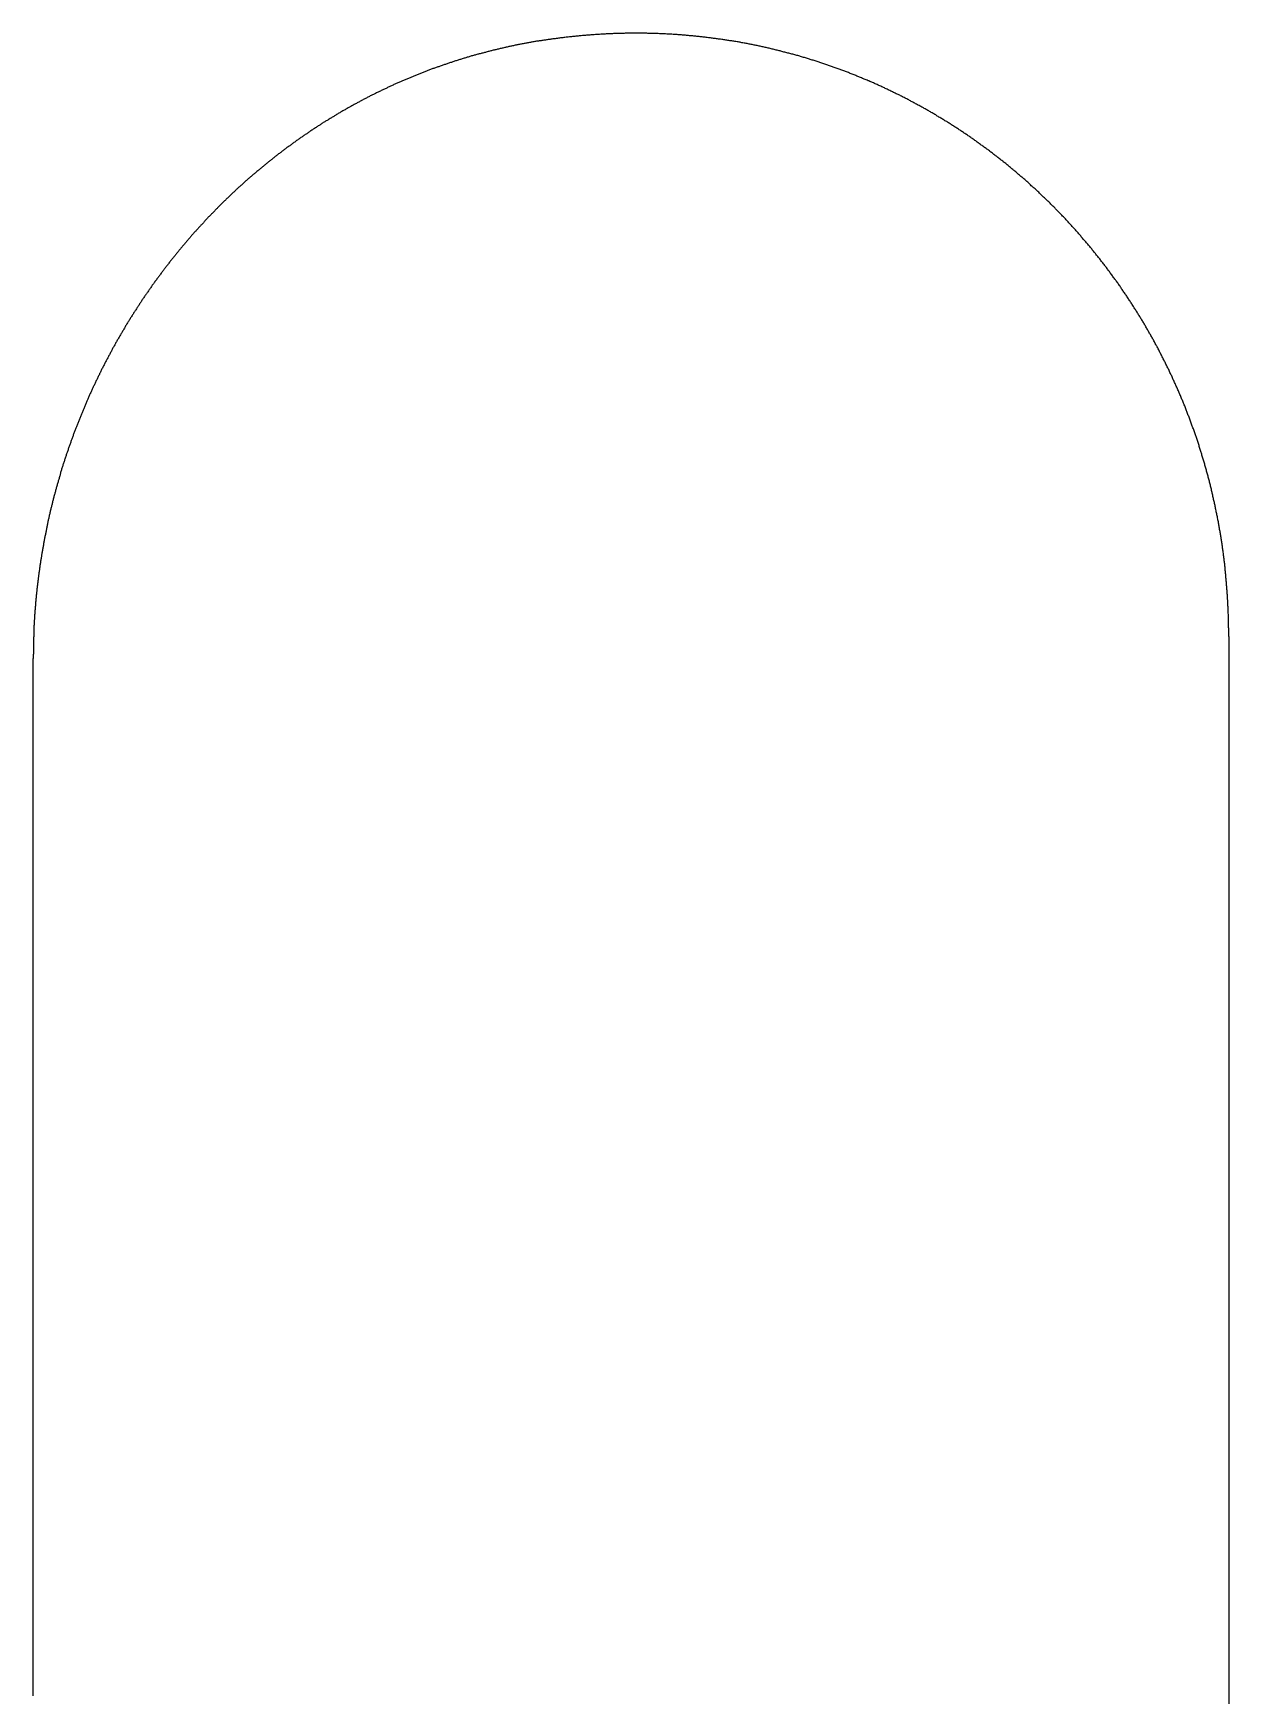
# Model space of a CAD drawing. Header units: millimetres. Extents: x -275 to 275, y -100 to 100.
# Drawn here: x 56.25 to 63.51, y 7 to 17.1 of the extents above; entities that cross this region are included whole.
import ezdxf

# ---------------------------------------------------------------- set-up
doc = ezdxf.new("R2010")
doc.units = ezdxf.units.MM

msp = doc.modelspace()

# ---------------------------------------------------------------- linework, layer by layer
for p, q in [((63.515, 13.435), (63.515, -22.822)), ((56.25, 6.999), (56.25, 13.301))]:
    msp.add_line(p, q)
for points in [[(63.515, 13.435), (63.515, 13.442), (63.515, 13.449), (63.515, 13.455), (63.515, 13.462), (63.515, 13.469), (63.515, 13.475), (63.515, 13.482), (63.514, 13.489), (63.514, 13.495), (63.514, 13.502), (63.514, 13.509), (63.514, 13.515), (63.514, 13.522), (63.514, 13.529), (63.514, 13.535), (63.513, 13.542), (63.513, 13.548), (63.513, 13.555), (63.513, 13.562), (63.513, 13.568), (63.512, 13.575), (63.512, 13.581), (63.512, 13.588), (63.512, 13.595), (63.511, 13.601), (63.511, 13.608), (63.511, 13.614), (63.51, 13.621), (63.51, 13.628), (63.51, 13.634), (63.509, 13.641), (63.509, 13.647), (63.509, 13.654), (63.508, 13.66), (63.508, 13.667), (63.507, 13.673), (63.507, 13.68), (63.507, 13.687), (63.506, 13.693), (63.506, 13.7), (63.505, 13.706), (63.505, 13.713), (63.504, 13.719), (63.504, 13.726), (63.503, 13.732), (63.503, 13.739), (63.502, 13.745), (63.502, 13.752), (63.501, 13.758), (63.501, 13.765), (63.5, 13.771), (63.5, 13.778), (63.499, 13.784), (63.498, 13.791), (63.498, 13.797), (63.497, 13.804), (63.497, 13.81), (63.496, 13.817), (63.495, 13.823), (63.495, 13.83), (63.494, 13.836), (63.493, 13.843), (63.493, 13.849), (63.492, 13.856), (63.491, 13.862), (63.49, 13.868), (63.49, 13.875), (63.489, 13.881), (63.488, 13.888), (63.487, 13.894), (63.487, 13.901), (63.486, 13.907), (63.485, 13.913), (63.484, 13.92), (63.483, 13.926), (63.483, 13.933), (63.482, 13.939), (63.481, 13.946), (63.48, 13.952), (63.479, 13.958), (63.478, 13.965), (63.477, 13.971), (63.476, 13.978), (63.476, 13.984), (63.475, 13.99), (63.474, 13.997), (63.473, 14.003), (63.472, 14.009), (63.471, 14.016), (63.47, 14.022), (63.469, 14.028), (63.468, 14.035), (63.467, 14.041), (63.466, 14.047), (63.465, 14.054), (63.464, 14.06), (63.463, 14.066), (63.462, 14.073), (63.46, 14.079), (63.459, 14.085), (63.458, 14.092), (63.457, 14.098), (63.456, 14.104), (63.455, 14.111), (63.454, 14.117), (63.453, 14.123), (63.452, 14.13), (63.45, 14.136), (63.449, 14.142), (63.448, 14.148), (63.447, 14.155), (63.446, 14.161), (63.444, 14.167), (63.443, 14.173), (63.442, 14.18), (63.441, 14.186), (63.439, 14.192), (63.438, 14.198), (63.437, 14.205), (63.435, 14.211), (63.434, 14.217), (63.433, 14.223), (63.432, 14.23), (63.43, 14.236), (63.429, 14.242), (63.428, 14.248), (63.426, 14.254), (63.425, 14.261), (63.423, 14.267), (63.422, 14.273), (63.421, 14.279), (63.419, 14.285), (63.418, 14.292), (63.416, 14.298), (63.415, 14.304), (63.413, 14.31), (63.412, 14.316), (63.41, 14.322), (63.409, 14.329), (63.407, 14.335), (63.406, 14.341), (63.404, 14.347), (63.403, 14.353), (63.401, 14.359), (63.4, 14.366), (63.398, 14.372), (63.397, 14.378), (63.395, 14.384), (63.394, 14.39), (63.392, 14.396), (63.39, 14.402), (63.389, 14.408), (63.387, 14.414), (63.385, 14.42), (63.384, 14.427), (63.382, 14.433), (63.38, 14.439), (63.379, 14.445), (63.377, 14.451), (63.375, 14.457), (63.374, 14.463), (63.372, 14.469), (63.37, 14.475), (63.369, 14.481), (63.367, 14.487), (63.365, 14.493), (63.363, 14.499), (63.361, 14.505), (63.36, 14.511), (63.358, 14.517), (63.356, 14.523), (63.354, 14.529), (63.352, 14.535), (63.351, 14.541), (63.349, 14.547), (63.347, 14.553), (63.345, 14.559), (63.343, 14.565), (63.341, 14.571), (63.339, 14.577), (63.338, 14.583), (63.336, 14.589), (63.334, 14.595), (63.332, 14.601), (63.33, 14.607), (63.328, 14.613), (63.326, 14.619), (63.324, 14.625), (63.322, 14.631), (63.32, 14.637), (63.318, 14.643), (63.316, 14.649), (63.314, 14.654), (63.312, 14.66), (63.31, 14.666), (63.308, 14.672), (63.306, 14.678), (63.304, 14.684), (63.302, 14.69), (63.3, 14.696), (63.297, 14.702), (63.295, 14.707), (63.293, 14.713), (63.291, 14.719), (63.289, 14.725), (63.287, 14.731), (63.285, 14.737), (63.283, 14.742), (63.28, 14.748), (63.278, 14.754), (63.276, 14.76), (63.274, 14.766), (63.272, 14.772), (63.269, 14.777), (63.267, 14.783), (63.265, 14.789), (63.263, 14.795), (63.26, 14.801), (63.258, 14.806), (63.256, 14.812), (63.254, 14.818), (63.251, 14.824), (63.249, 14.829), (63.247, 14.835), (63.244, 14.841), (63.242, 14.847), (63.24, 14.852), (63.237, 14.858), (63.235, 14.864), (63.233, 14.87), (63.23, 14.875), (63.228, 14.881), (63.226, 14.887), (63.223, 14.892), (63.221, 14.898), (63.218, 14.904), (63.216, 14.91), (63.213, 14.915), (63.211, 14.921), (63.209, 14.927), (63.206, 14.932), (63.204, 14.938), (63.201, 14.944), (63.199, 14.949), (63.196, 14.955), (63.194, 14.961), (63.191, 14.966), (63.189, 14.972), (63.186, 14.977), (63.183, 14.983), (63.181, 14.989), (63.178, 14.994), (63.176, 15), (63.173, 15.005), (63.171, 15.011), (63.168, 15.017), (63.165, 15.022), (63.163, 15.028), (63.16, 15.033), (63.157, 15.039), (63.155, 15.045), (63.152, 15.05), (63.15, 15.056), (63.147, 15.061), (63.144, 15.067), (63.141, 15.072), (63.139, 15.078), (63.136, 15.083), (63.133, 15.089), (63.131, 15.094), (63.128, 15.1), (63.125, 15.105), (63.122, 15.111), (63.12, 15.116), (63.117, 15.122), (63.114, 15.127), (63.111, 15.133), (63.108, 15.138), (63.106, 15.144), (63.103, 15.149), (63.1, 15.155), (63.097, 15.16), (63.094, 15.166), (63.092, 15.171), (63.089, 15.176), (63.086, 15.182), (63.083, 15.187), (63.08, 15.193), (63.077, 15.198), (63.074, 15.203), (63.071, 15.209), (63.068, 15.214), (63.065, 15.22), (63.063, 15.225), (63.06, 15.23), (63.057, 15.236), (63.054, 15.241), (63.051, 15.246), (63.048, 15.252), (63.045, 15.257), (63.042, 15.262), (63.039, 15.268), (63.036, 15.273), (63.033, 15.278), (63.03, 15.284), (63.027, 15.289), (63.024, 15.294), (63.021, 15.3), (63.018, 15.305), (63.014, 15.31), (63.011, 15.316), (63.008, 15.321), (63.005, 15.326), (63.002, 15.331), (62.999, 15.337), (62.996, 15.342), (62.993, 15.347), (62.99, 15.352), (62.986, 15.358), (62.983, 15.363), (62.98, 15.368), (62.977, 15.373), (62.974, 15.378), (62.971, 15.384), (62.967, 15.389), (62.964, 15.394), (62.961, 15.399), (62.958, 15.404), (62.954, 15.41), (62.951, 15.415), (62.948, 15.42), (62.945, 15.425), (62.941, 15.43), (62.938, 15.435), (62.935, 15.44), (62.932, 15.446), (62.928, 15.451), (62.925, 15.456), (62.922, 15.461), (62.918, 15.466), (62.915, 15.471), (62.912, 15.476), (62.908, 15.481), (62.905, 15.486), (62.902, 15.491), (62.898, 15.497), (62.895, 15.502), (62.892, 15.507), (62.888, 15.512), (62.885, 15.517), (62.881, 15.522), (62.878, 15.527), (62.874, 15.532), (62.871, 15.537), (62.868, 15.542), (62.864, 15.547), (62.861, 15.552), (62.857, 15.557), (62.854, 15.562), (62.85, 15.567), (62.847, 15.572), (62.843, 15.577), (62.84, 15.582), (62.836, 15.587), (62.833, 15.592), (62.829, 15.597), (62.826, 15.602), (62.822, 15.606), (62.819, 15.611), (62.815, 15.616), (62.811, 15.621), (62.808, 15.626), (62.804, 15.631), (62.801, 15.636), (62.797, 15.641), (62.793, 15.646), (62.79, 15.651), (62.786, 15.655), (62.783, 15.66), (62.779, 15.665), (62.775, 15.67), (62.772, 15.675), (62.768, 15.68), (62.764, 15.684), (62.761, 15.689), (62.757, 15.694), (62.753, 15.699), (62.75, 15.704), (62.746, 15.708), (62.742, 15.713), (62.738, 15.718), (62.735, 15.723), (62.731, 15.728), (62.727, 15.732), (62.723, 15.737), (62.72, 15.742), (62.716, 15.747), (62.712, 15.751), (62.708, 15.756), (62.705, 15.761), (62.701, 15.766), (62.697, 15.77), (62.693, 15.775), (62.689, 15.78), (62.685, 15.784), (62.682, 15.789), (62.678, 15.794), (62.674, 15.798), (62.67, 15.803), (62.666, 15.808), (62.662, 15.812), (62.658, 15.817), (62.655, 15.822), (62.651, 15.826), (62.647, 15.831), (62.643, 15.835), (62.639, 15.84), (62.635, 15.845), (62.631, 15.849), (62.627, 15.854), (62.623, 15.858), (62.619, 15.863), (62.615, 15.868), (62.611, 15.872), (62.607, 15.877), (62.603, 15.881), (62.599, 15.886), (62.595, 15.89), (62.591, 15.895), (62.587, 15.899), (62.583, 15.904), (62.579, 15.908), (62.575, 15.913), (62.571, 15.917), (62.567, 15.922), (62.563, 15.926), (62.559, 15.931), (62.555, 15.935), (62.551, 15.94), (62.547, 15.944), (62.543, 15.948), (62.538, 15.953), (62.534, 15.957), (62.53, 15.962), (62.526, 15.966), (62.522, 15.971), (62.518, 15.975), (62.514, 15.979), (62.51, 15.984), (62.505, 15.988), (62.501, 15.993), (62.497, 15.997), (62.493, 16.001), (62.489, 16.006), (62.484, 16.01), (62.48, 16.014), (62.476, 16.019), (62.472, 16.023), (62.468, 16.027), (62.463, 16.032), (62.459, 16.036), (62.455, 16.04), (62.451, 16.044), (62.446, 16.049), (62.442, 16.053), (62.438, 16.057), (62.434, 16.061), (62.429, 16.066), (62.425, 16.07), (62.421, 16.074), (62.416, 16.078), (62.412, 16.083), (62.408, 16.087), (62.403, 16.091), (62.399, 16.095), (62.395, 16.099), (62.39, 16.104), (62.386, 16.108), (62.382, 16.112), (62.377, 16.116), (62.373, 16.12), (62.368, 16.124), (62.364, 16.128), (62.36, 16.133), (62.355, 16.137), (62.351, 16.141), (62.346, 16.145), (62.342, 16.149), (62.338, 16.153), (62.333, 16.157), (62.329, 16.161), (62.324, 16.165), (62.32, 16.169), (62.315, 16.173), (62.311, 16.178), (62.306, 16.182), (62.302, 16.186), (62.297, 16.19), (62.293, 16.194), (62.288, 16.198), (62.284, 16.202), (62.279, 16.206), (62.275, 16.21), (62.27, 16.214), (62.266, 16.218), (62.261, 16.222), (62.257, 16.225), (62.252, 16.229), (62.248, 16.233), (62.243, 16.237), (62.238, 16.241), (62.234, 16.245), (62.229, 16.249), (62.225, 16.253), (62.22, 16.257), (62.215, 16.261), (62.211, 16.265), (62.206, 16.268), (62.202, 16.272), (62.197, 16.276), (62.192, 16.28), (62.188, 16.284), (62.183, 16.288), (62.178, 16.292), (62.174, 16.295), (62.169, 16.299), (62.164, 16.303), (62.16, 16.307), (62.155, 16.311), (62.15, 16.314), (62.145, 16.318), (62.141, 16.322), (62.136, 16.326), (62.131, 16.329), (62.127, 16.333), (62.122, 16.337), (62.117, 16.341), (62.112, 16.344), (62.108, 16.348), (62.103, 16.352), (62.098, 16.355), (62.093, 16.359), (62.088, 16.363), (62.084, 16.366), (62.079, 16.37), (62.074, 16.374), (62.069, 16.377), (62.064, 16.381), (62.06, 16.385), (62.055, 16.388), (62.05, 16.392), (62.045, 16.395), (62.04, 16.399), (62.035, 16.403), (62.031, 16.406), (62.026, 16.41), (62.021, 16.413), (62.016, 16.417), (62.011, 16.42), (62.006, 16.424), (62.001, 16.427), (61.996, 16.431), (61.992, 16.434), (61.987, 16.438), (61.982, 16.441), (61.977, 16.445), (61.972, 16.448), (61.967, 16.452), (61.962, 16.455), (61.957, 16.459), (61.952, 16.462), (61.947, 16.466), (61.942, 16.469), (61.937, 16.473), (61.932, 16.476), (61.927, 16.479), (61.922, 16.483), (61.917, 16.486), (61.912, 16.49), (61.907, 16.493), (61.902, 16.496), (61.897, 16.5), (61.892, 16.503), (61.887, 16.506), (61.882, 16.51), (61.877, 16.513), (61.872, 16.516), (61.867, 16.52), (61.862, 16.523), (61.857, 16.526), (61.852, 16.529), (61.847, 16.533), (61.842, 16.536), (61.837, 16.539), (61.831, 16.543), (61.826, 16.546), (61.821, 16.549), (61.816, 16.552), (61.811, 16.555), (61.806, 16.559), (61.801, 16.562), (61.796, 16.565), (61.79, 16.568), (61.785, 16.571), (61.78, 16.575), (61.775, 16.578), (61.77, 16.581), (61.765, 16.584), (61.759, 16.587), (61.754, 16.59), (61.749, 16.593), (61.744, 16.596), (61.739, 16.6), (61.734, 16.603), (61.728, 16.606), (61.723, 16.609), (61.718, 16.612), (61.713, 16.615), (61.707, 16.618), (61.702, 16.621), (61.697, 16.624), (61.692, 16.627), (61.686, 16.63), (61.681, 16.633), (61.676, 16.636), (61.671, 16.639), (61.665, 16.642), (61.66, 16.645), (61.655, 16.648), (61.65, 16.651), (61.644, 16.654), (61.639, 16.657), (61.634, 16.66), (61.628, 16.663), (61.623, 16.665), (61.618, 16.668), (61.612, 16.671), (61.607, 16.674), (61.602, 16.677), (61.596, 16.68), (61.591, 16.683), (61.586, 16.685), (61.58, 16.688), (61.575, 16.691), (61.57, 16.694), (61.564, 16.697), (61.559, 16.7), (61.553, 16.702), (61.548, 16.705), (61.543, 16.708), (61.537, 16.711), (61.532, 16.713), (61.526, 16.716), (61.521, 16.719), (61.516, 16.722), (61.51, 16.724), (61.505, 16.727), (61.499, 16.73), (61.494, 16.732), (61.488, 16.735), (61.483, 16.738), (61.477, 16.74), (61.472, 16.743), (61.467, 16.746), (61.461, 16.748), (61.456, 16.751), (61.45, 16.754), (61.445, 16.756), (61.439, 16.759), (61.434, 16.761), (61.428, 16.764), (61.423, 16.767), (61.417, 16.769), (61.412, 16.772), (61.406, 16.774), (61.401, 16.777), (61.395, 16.779), (61.389, 16.782), (61.384, 16.784), (61.378, 16.787), (61.373, 16.789), (61.367, 16.792), (61.362, 16.794), (61.356, 16.797), (61.351, 16.799), (61.345, 16.802), (61.339, 16.804), (61.334, 16.806), (61.328, 16.809), (61.323, 16.811), (61.317, 16.814), (61.311, 16.816), (61.306, 16.818), (61.3, 16.821), (61.295, 16.823), (61.289, 16.825), (61.283, 16.828), (61.278, 16.83), (61.272, 16.832), (61.266, 16.835), (61.261, 16.837), (61.255, 16.839), (61.249, 16.842), (61.244, 16.844), (61.238, 16.846), (61.232, 16.848), (61.227, 16.851), (61.221, 16.853), (61.215, 16.855), (61.21, 16.857), (61.204, 16.86), (61.198, 16.862), (61.193, 16.864), (61.187, 16.866), (61.181, 16.868), (61.175, 16.87), (61.17, 16.873), (61.164, 16.875), (61.158, 16.877), (61.153, 16.879), (61.147, 16.881), (61.141, 16.883), (61.135, 16.885), (61.13, 16.887), (61.124, 16.889), (61.118, 16.892), (61.112, 16.894), (61.106, 16.896), (61.101, 16.898), (61.095, 16.9), (61.089, 16.902), (61.083, 16.904), (61.078, 16.906), (61.072, 16.908), (61.066, 16.91), (61.06, 16.912), (61.054, 16.914), (61.048, 16.916), (61.043, 16.918), (61.037, 16.919), (61.031, 16.921), (61.025, 16.923), (61.019, 16.925), (61.013, 16.927), (61.008, 16.929), (61.002, 16.931), (60.996, 16.933), (60.99, 16.935), (60.984, 16.936), (60.978, 16.938), (60.972, 16.94), (60.967, 16.942), (60.961, 16.944), (60.955, 16.945), (60.949, 16.947), (60.943, 16.949), (60.937, 16.951), (60.931, 16.952), (60.925, 16.954), (60.919, 16.956), (60.913, 16.958), (60.908, 16.959), (60.902, 16.961), (60.896, 16.963), (60.89, 16.964), (60.884, 16.966), (60.878, 16.968), (60.872, 16.969), (60.866, 16.971), (60.86, 16.973), (60.854, 16.974), (60.848, 16.976), (60.842, 16.978), (60.836, 16.979), (60.83, 16.981), (60.824, 16.982), (60.818, 16.984), (60.812, 16.985), (60.806, 16.987), (60.8, 16.989), (60.794, 16.99), (60.788, 16.992), (60.782, 16.993), (60.776, 16.995), (60.77, 16.996), (60.764, 16.997), (60.758, 16.999), (60.752, 17), (60.746, 17.002), (60.74, 17.003), (60.734, 17.005), (60.728, 17.006), (60.722, 17.008), (60.716, 17.009), (60.71, 17.01), (60.704, 17.012), (60.698, 17.013), (60.692, 17.014), (60.686, 17.016), (60.68, 17.017), (60.673, 17.018), (60.667, 17.02), (60.661, 17.021), (60.655, 17.022), (60.649, 17.024), (60.643, 17.025), (60.637, 17.026), (60.631, 17.027), (60.625, 17.029), (60.619, 17.03), (60.613, 17.031), (60.606, 17.032), (60.6, 17.033), (60.594, 17.035), (60.588, 17.036), (60.582, 17.037), (60.576, 17.038), (60.57, 17.039), (60.563, 17.04), (60.557, 17.041), (60.551, 17.043), (60.545, 17.044), (60.539, 17.045), (60.533, 17.046), (60.527, 17.047), (60.52, 17.048), (60.514, 17.049), (60.508, 17.05), (60.502, 17.051), (60.496, 17.052), (60.489, 17.053), (60.483, 17.054), (60.477, 17.055), (60.471, 17.056), (60.465, 17.057), (60.459, 17.058), (60.452, 17.059), (60.446, 17.06), (60.44, 17.061), (60.434, 17.062), (60.427, 17.063), (60.421, 17.063), (60.415, 17.064), (60.409, 17.065), (60.403, 17.066), (60.396, 17.067), (60.39, 17.068), (60.384, 17.068), (60.378, 17.069), (60.371, 17.07), (60.365, 17.071), (60.359, 17.072), (60.353, 17.072), (60.346, 17.073), (60.34, 17.074), (60.334, 17.075), (60.327, 17.075), (60.321, 17.076), (60.315, 17.077), (60.309, 17.078), (60.302, 17.078), (60.296, 17.079), (60.29, 17.08), (60.283, 17.08), (60.277, 17.081), (60.271, 17.081), (60.265, 17.082), (60.258, 17.083), (60.252, 17.083), (60.246, 17.084), (60.239, 17.084), (60.233, 17.085), (60.227, 17.086), (60.22, 17.086), (60.214, 17.087), (60.208, 17.087), (60.201, 17.088), (60.195, 17.088), (60.189, 17.089), (60.182, 17.089), (60.176, 17.09), (60.17, 17.09), (60.163, 17.091), (60.157, 17.091), (60.151, 17.091), (60.144, 17.092), (60.138, 17.092), (60.131, 17.093), (60.125, 17.093), (60.119, 17.093), (60.112, 17.094), (60.106, 17.094), (60.1, 17.094), (60.093, 17.095), (60.087, 17.095), (60.08, 17.095), (60.074, 17.096), (60.068, 17.096), (60.061, 17.096), (60.055, 17.096), (60.048, 17.097), (60.042, 17.097), (60.036, 17.097), (60.029, 17.097), (60.023, 17.097), (60.016, 17.098), (60.01, 17.098), (60.003, 17.098), (59.997, 17.098), (59.991, 17.098), (59.984, 17.098), (59.978, 17.099), (59.971, 17.099), (59.965, 17.099), (59.958, 17.099), (59.952, 17.099), (59.946, 17.099), (59.939, 17.099), (59.933, 17.099), (59.926, 17.099), (59.92, 17.099), (59.913, 17.099), (59.907, 17.099), (59.9, 17.099), (59.894, 17.099), (59.887, 17.099), (59.881, 17.099), (59.874, 17.099), (59.868, 17.099), (59.861, 17.099), (59.855, 17.099), (59.848, 17.099), (59.842, 17.098), (59.835, 17.098), (59.829, 17.098), (59.822, 17.098), (59.816, 17.098), (59.809, 17.098), (59.803, 17.097), (59.796, 17.097), (59.79, 17.097), (59.783, 17.097), (59.777, 17.097), (59.77, 17.096), (59.764, 17.096), (59.757, 17.096), (59.751, 17.095), (59.744, 17.095), (59.738, 17.095), (59.731, 17.095), (59.725, 17.094), (59.718, 17.094), (59.712, 17.094), (59.705, 17.093), (59.699, 17.093), (59.692, 17.092), (59.685, 17.092), (59.679, 17.092), (59.672, 17.091), (59.666, 17.091), (59.659, 17.09), (59.653, 17.09), (59.646, 17.089), (59.639, 17.089), (59.633, 17.088), (59.626, 17.088), (59.62, 17.087), (59.613, 17.087), (59.607, 17.086), (59.6, 17.086), (59.593, 17.085), (59.587, 17.085), (59.58, 17.084), (59.574, 17.083), (59.567, 17.083), (59.561, 17.082), (59.554, 17.082), (59.547, 17.081), (59.541, 17.08), (59.534, 17.08), (59.528, 17.079), (59.521, 17.078), (59.514, 17.078), (59.508, 17.077), (59.501, 17.076), (59.494, 17.075), (59.488, 17.075), (59.481, 17.074), (59.475, 17.073), (59.468, 17.072), (59.461, 17.071), (59.455, 17.071), (59.448, 17.07), (59.442, 17.069), (59.435, 17.068), (59.428, 17.067), (59.422, 17.066), (59.415, 17.066), (59.408, 17.065), (59.402, 17.064)], [(59.402, 17.064), (59.396, 17.063), (59.391, 17.062), (59.385, 17.061), (59.38, 17.061), (59.374, 17.06), (59.369, 17.059), (59.363, 17.058), (59.358, 17.057), (59.352, 17.057), (59.347, 17.056), (59.341, 17.055), (59.336, 17.054), (59.33, 17.053), (59.325, 17.052), (59.32, 17.051), (59.314, 17.05), (59.309, 17.05), (59.303, 17.049), (59.298, 17.048), (59.292, 17.047), (59.287, 17.046), (59.281, 17.045), (59.276, 17.044), (59.271, 17.043), (59.265, 17.042), (59.26, 17.041), (59.254, 17.04), (59.249, 17.039), (59.243, 17.038), (59.238, 17.037), (59.233, 17.036), (59.227, 17.035), (59.222, 17.034), (59.216, 17.033), (59.211, 17.032), (59.206, 17.031), (59.2, 17.03), (59.195, 17.029), (59.189, 17.028), (59.184, 17.027), (59.179, 17.026), (59.173, 17.024), (59.168, 17.023), (59.163, 17.022), (59.157, 17.021), (59.152, 17.02), (59.147, 17.019), (59.141, 17.018), (59.136, 17.016), (59.131, 17.015), (59.125, 17.014), (59.12, 17.013), (59.115, 17.012), (59.109, 17.011), (59.104, 17.009), (59.099, 17.008), (59.093, 17.007), (59.088, 17.006), (59.083, 17.004), (59.077, 17.003), (59.072, 17.002), (59.067, 17.001), (59.061, 16.999), (59.056, 16.998), (59.051, 16.997), (59.045, 16.996), (59.04, 16.994), (59.035, 16.993), (59.03, 16.992), (59.024, 16.99), (59.019, 16.989), (59.014, 16.988), (59.009, 16.986), (59.003, 16.985), (58.998, 16.983), (58.993, 16.982), (58.988, 16.981), (58.982, 16.979), (58.977, 16.978), (58.972, 16.977), (58.967, 16.975), (58.961, 16.974), (58.956, 16.972), (58.951, 16.971), (58.946, 16.969), (58.94, 16.968), (58.935, 16.966), (58.93, 16.965), (58.925, 16.964), (58.92, 16.962), (58.914, 16.961), (58.909, 16.959), (58.904, 16.958), (58.899, 16.956), (58.894, 16.954), (58.888, 16.953), (58.883, 16.951), (58.878, 16.95), (58.873, 16.948), (58.868, 16.947), (58.863, 16.945), (58.857, 16.944), (58.852, 16.942), (58.847, 16.94), (58.842, 16.939), (58.837, 16.937), (58.832, 16.936), (58.826, 16.934), (58.821, 16.932), (58.816, 16.931), (58.811, 16.929), (58.806, 16.927), (58.801, 16.926), (58.796, 16.924), (58.791, 16.922), (58.785, 16.921), (58.78, 16.919), (58.775, 16.917), (58.77, 16.916), (58.765, 16.914), (58.76, 16.912), (58.755, 16.91), (58.75, 16.909), (58.745, 16.907), (58.74, 16.905), (58.735, 16.903), (58.729, 16.902), (58.724, 16.9), (58.719, 16.898), (58.714, 16.896), (58.709, 16.895), (58.704, 16.893), (58.699, 16.891), (58.694, 16.889), (58.689, 16.887), (58.684, 16.885), (58.679, 16.884), (58.674, 16.882), (58.669, 16.88), (58.664, 16.878), (58.659, 16.876), (58.654, 16.874), (58.649, 16.872), (58.644, 16.87), (58.639, 16.869), (58.634, 16.867), (58.629, 16.865), (58.624, 16.863), (58.619, 16.861), (58.614, 16.859), (58.609, 16.857), (58.604, 16.855), (58.599, 16.853), (58.594, 16.851), (58.589, 16.849), (58.584, 16.847), (58.579, 16.845), (58.574, 16.843), (58.569, 16.841), (58.564, 16.839), (58.559, 16.837), (58.554, 16.835), (58.549, 16.833), (58.544, 16.831), (58.54, 16.829), (58.535, 16.827), (58.53, 16.825), (58.525, 16.823), (58.52, 16.821), (58.515, 16.819), (58.51, 16.817), (58.505, 16.814), (58.5, 16.812), (58.495, 16.81), (58.49, 16.808), (58.486, 16.806), (58.481, 16.804), (58.476, 16.802), (58.471, 16.8), (58.466, 16.797), (58.461, 16.795), (58.456, 16.793), (58.451, 16.791), (58.447, 16.789), (58.442, 16.787), (58.437, 16.784), (58.432, 16.782), (58.427, 16.78), (58.422, 16.778), (58.418, 16.775), (58.413, 16.773), (58.408, 16.771), (58.403, 16.769), (58.398, 16.766), (58.394, 16.764), (58.389, 16.762), (58.384, 16.76), (58.379, 16.757), (58.374, 16.755), (58.37, 16.753), (58.365, 16.751), (58.36, 16.748), (58.355, 16.746), (58.35, 16.744), (58.346, 16.741), (58.341, 16.739), (58.336, 16.737), (58.331, 16.734), (58.327, 16.732), (58.322, 16.729), (58.317, 16.727), (58.312, 16.725), (58.308, 16.722), (58.303, 16.72), (58.298, 16.718), (58.293, 16.715), (58.289, 16.713), (58.284, 16.71), (58.279, 16.708), (58.275, 16.705), (58.27, 16.703), (58.265, 16.701), (58.261, 16.698), (58.256, 16.696), (58.251, 16.693), (58.246, 16.691), (58.242, 16.688), (58.237, 16.686), (58.232, 16.683), (58.228, 16.681), (58.223, 16.678), (58.218, 16.676), (58.214, 16.673), (58.209, 16.671), (58.205, 16.668), (58.2, 16.666), (58.195, 16.663), (58.191, 16.66), (58.186, 16.658), (58.181, 16.655), (58.177, 16.653), (58.172, 16.65), (58.168, 16.648), (58.163, 16.645), (58.158, 16.642), (58.154, 16.64), (58.149, 16.637), (58.145, 16.634), (58.14, 16.632), (58.135, 16.629), (58.131, 16.627), (58.126, 16.624), (58.122, 16.621), (58.117, 16.619), (58.113, 16.616), (58.108, 16.613), (58.103, 16.611), (58.099, 16.608), (58.094, 16.605), (58.09, 16.602), (58.085, 16.6), (58.081, 16.597), (58.076, 16.594), (58.072, 16.592), (58.067, 16.589), (58.063, 16.586), (58.058, 16.583), (58.054, 16.581), (58.049, 16.578), (58.045, 16.575), (58.04, 16.572), (58.036, 16.57), (58.031, 16.567), (58.027, 16.564), (58.022, 16.561), (58.018, 16.558), (58.013, 16.556), (58.009, 16.553), (58.005, 16.55), (58, 16.547), (57.996, 16.544), (57.991, 16.541), (57.987, 16.539), (57.982, 16.536), (57.978, 16.533), (57.973, 16.53), (57.969, 16.527), (57.965, 16.524), (57.96, 16.521), (57.956, 16.518), (57.951, 16.516), (57.947, 16.513), (57.943, 16.51), (57.938, 16.507), (57.934, 16.504), (57.929, 16.501), (57.925, 16.498), (57.921, 16.495), (57.916, 16.492), (57.912, 16.489), (57.908, 16.486), (57.903, 16.483), (57.899, 16.48), (57.895, 16.477), (57.89, 16.474), (57.886, 16.471), (57.882, 16.468), (57.877, 16.465), (57.873, 16.462), (57.869, 16.459), (57.864, 16.456), (57.86, 16.453), (57.856, 16.45), (57.851, 16.447), (57.847, 16.444), (57.843, 16.441), (57.839, 16.438), (57.834, 16.435), (57.83, 16.432), (57.826, 16.429), (57.822, 16.426), (57.817, 16.422), (57.813, 16.419), (57.809, 16.416), (57.805, 16.413), (57.8, 16.41), (57.796, 16.407), (57.792, 16.404), (57.788, 16.401), (57.783, 16.397), (57.779, 16.394), (57.775, 16.391), (57.771, 16.388), (57.767, 16.385), (57.762, 16.382), (57.758, 16.379), (57.754, 16.375), (57.75, 16.372), (57.746, 16.369), (57.741, 16.366), (57.737, 16.363), (57.733, 16.359), (57.729, 16.356), (57.725, 16.353), (57.721, 16.35), (57.717, 16.346), (57.712, 16.343), (57.708, 16.34), (57.704, 16.337), (57.7, 16.333), (57.696, 16.33), (57.692, 16.327), (57.688, 16.324), (57.684, 16.32), (57.679, 16.317), (57.675, 16.314), (57.671, 16.31), (57.667, 16.307), (57.663, 16.304), (57.659, 16.3), (57.655, 16.297), (57.651, 16.294), (57.647, 16.29), (57.643, 16.287), (57.639, 16.284), (57.635, 16.28), (57.631, 16.277), (57.627, 16.274), (57.623, 16.27), (57.619, 16.267), (57.615, 16.264), (57.61, 16.26), (57.606, 16.257), (57.602, 16.253), (57.598, 16.25), (57.594, 16.247), (57.59, 16.243), (57.586, 16.24), (57.582, 16.236), (57.579, 16.233), (57.575, 16.229), (57.571, 16.226), (57.567, 16.222), (57.563, 16.219), (57.559, 16.216), (57.555, 16.212), (57.551, 16.209), (57.547, 16.205), (57.543, 16.202), (57.539, 16.198), (57.535, 16.195), (57.531, 16.191), (57.527, 16.188), (57.523, 16.184), (57.519, 16.181), (57.516, 16.177), (57.512, 16.174), (57.508, 16.17), (57.504, 16.167), (57.5, 16.163), (57.496, 16.159), (57.492, 16.156), (57.488, 16.152), (57.484, 16.149), (57.481, 16.145), (57.477, 16.142), (57.473, 16.138), (57.469, 16.134), (57.465, 16.131), (57.461, 16.127), (57.458, 16.124), (57.454, 16.12), (57.45, 16.116), (57.446, 16.113), (57.442, 16.109), (57.439, 16.105), (57.435, 16.102), (57.431, 16.098), (57.427, 16.095), (57.423, 16.091), (57.42, 16.087), (57.416, 16.084), (57.412, 16.08), (57.408, 16.076), (57.405, 16.073), (57.401, 16.069), (57.397, 16.065), (57.393, 16.061), (57.39, 16.058), (57.386, 16.054), (57.382, 16.05), (57.378, 16.047), (57.375, 16.043), (57.371, 16.039), (57.367, 16.035), (57.364, 16.032), (57.36, 16.028), (57.356, 16.024), (57.353, 16.02), (57.349, 16.017), (57.345, 16.013), (57.342, 16.009), (57.338, 16.005), (57.334, 16.002), (57.331, 15.998), (57.327, 15.994), (57.323, 15.99), (57.32, 15.986), (57.316, 15.983), (57.312, 15.979), (57.309, 15.975), (57.305, 15.971), (57.302, 15.967), (57.298, 15.963), (57.294, 15.96), (57.291, 15.956), (57.287, 15.952), (57.284, 15.948), (57.28, 15.944), (57.277, 15.94), (57.273, 15.936), (57.269, 15.933), (57.266, 15.929), (57.262, 15.925), (57.259, 15.921), (57.255, 15.917), (57.252, 15.913), (57.248, 15.909), (57.245, 15.905), (57.241, 15.901), (57.238, 15.897), (57.234, 15.894), (57.231, 15.89), (57.227, 15.886), (57.224, 15.882), (57.22, 15.878), (57.217, 15.874), (57.213, 15.87), (57.21, 15.866), (57.206, 15.862), (57.203, 15.858), (57.199, 15.854), (57.196, 15.85), (57.192, 15.846), (57.189, 15.842), (57.186, 15.838), (57.182, 15.834), (57.179, 15.83), (57.175, 15.826), (57.172, 15.822), (57.169, 15.818), (57.165, 15.814), (57.162, 15.81), (57.158, 15.806), (57.155, 15.802), (57.152, 15.798), (57.148, 15.794), (57.145, 15.79), (57.141, 15.786), (57.138, 15.782), (57.135, 15.778), (57.131, 15.773), (57.128, 15.769), (57.125, 15.765), (57.121, 15.761), (57.118, 15.757), (57.115, 15.753), (57.112, 15.749), (57.108, 15.745), (57.105, 15.741), (57.102, 15.737), (57.098, 15.732), (57.095, 15.728), (57.092, 15.724), (57.088, 15.72), (57.085, 15.716), (57.082, 15.712), (57.079, 15.708), (57.075, 15.703), (57.072, 15.699), (57.069, 15.695), (57.066, 15.691), (57.063, 15.687), (57.059, 15.683), (57.056, 15.678), (57.053, 15.674), (57.05, 15.67), (57.046, 15.666), (57.043, 15.662), (57.04, 15.657), (57.037, 15.653), (57.034, 15.649), (57.031, 15.645), (57.027, 15.641), (57.024, 15.636), (57.021, 15.632), (57.018, 15.628), (57.015, 15.624), (57.012, 15.619), (57.009, 15.615), (57.005, 15.611), (57.002, 15.607), (56.999, 15.602), (56.996, 15.598), (56.993, 15.594), (56.99, 15.59), (56.987, 15.585), (56.984, 15.581), (56.981, 15.577), (56.978, 15.572), (56.974, 15.568), (56.971, 15.564), (56.968, 15.56), (56.965, 15.555), (56.962, 15.551), (56.959, 15.547), (56.956, 15.542), (56.953, 15.538), (56.95, 15.534), (56.947, 15.529), (56.944, 15.525), (56.941, 15.521), (56.938, 15.516), (56.935, 15.512), (56.932, 15.508), (56.929, 15.503), (56.926, 15.499), (56.923, 15.494), (56.92, 15.49), (56.917, 15.486), (56.914, 15.481), (56.911, 15.477), (56.908, 15.472), (56.906, 15.468), (56.903, 15.464), (56.9, 15.459), (56.897, 15.455), (56.894, 15.45), (56.891, 15.446), (56.888, 15.442), (56.885, 15.437), (56.882, 15.433), (56.879, 15.428), (56.877, 15.424), (56.874, 15.419), (56.871, 15.415), (56.868, 15.411), (56.865, 15.406), (56.862, 15.402), (56.859, 15.397), (56.857, 15.393), (56.854, 15.388), (56.851, 15.384), (56.848, 15.379), (56.845, 15.375), (56.842, 15.37), (56.84, 15.366), (56.837, 15.361), (56.834, 15.357), (56.831, 15.352), (56.829, 15.348), (56.826, 15.343), (56.823, 15.339), (56.82, 15.334), (56.818, 15.33), (56.815, 15.325), (56.812, 15.321), (56.809, 15.316), (56.807, 15.311), (56.804, 15.307), (56.801, 15.302), (56.798, 15.298), (56.796, 15.293), (56.793, 15.289), (56.79, 15.284), (56.788, 15.28), (56.785, 15.275), (56.782, 15.27), (56.78, 15.266), (56.777, 15.261), (56.774, 15.257), (56.772, 15.252), (56.769, 15.247), (56.766, 15.243), (56.764, 15.238), (56.761, 15.234), (56.759, 15.229), (56.756, 15.224), (56.753, 15.22), (56.751, 15.215), (56.748, 15.211), (56.746, 15.206), (56.743, 15.201), (56.74, 15.197), (56.738, 15.192), (56.735, 15.187), (56.733, 15.183), (56.73, 15.178), (56.728, 15.173), (56.725, 15.169), (56.723, 15.164), (56.72, 15.159), (56.718, 15.155), (56.715, 15.15), (56.713, 15.145), (56.71, 15.141), (56.708, 15.136), (56.705, 15.131), (56.703, 15.127), (56.7, 15.122), (56.698, 15.117), (56.695, 15.112), (56.693, 15.108), (56.69, 15.103), (56.688, 15.098), (56.685, 15.094), (56.683, 15.089), (56.681, 15.084), (56.678, 15.079), (56.676, 15.075), (56.673, 15.07), (56.671, 15.065), (56.668, 15.06), (56.666, 15.056), (56.664, 15.051), (56.661, 15.046), (56.659, 15.041), (56.657, 15.037), (56.654, 15.032), (56.652, 15.027), (56.65, 15.022), (56.647, 15.017), (56.645, 15.013), (56.643, 15.008), (56.64, 15.003), (56.638, 14.998), (56.636, 14.994), (56.633, 14.989), (56.631, 14.984), (56.629, 14.979), (56.626, 14.974), (56.624, 14.969), (56.622, 14.965), (56.62, 14.96), (56.617, 14.955), (56.615, 14.95), (56.613, 14.945), (56.611, 14.941), (56.608, 14.936), (56.606, 14.931), (56.604, 14.926), (56.602, 14.921), (56.6, 14.916), (56.597, 14.911), (56.595, 14.907), (56.593, 14.902), (56.591, 14.897), (56.589, 14.892), (56.587, 14.887), (56.584, 14.882), (56.582, 14.877), (56.58, 14.872), (56.578, 14.868), (56.576, 14.863), (56.574, 14.858), (56.572, 14.853), (56.569, 14.848), (56.567, 14.843), (56.565, 14.838), (56.563, 14.833), (56.561, 14.828), (56.559, 14.823), (56.557, 14.818), (56.555, 14.814), (56.553, 14.809), (56.551, 14.804), (56.549, 14.799), (56.547, 14.794), (56.545, 14.789), (56.543, 14.784), (56.541, 14.779), (56.539, 14.774), (56.537, 14.769), (56.535, 14.764), (56.533, 14.759), (56.531, 14.754), (56.529, 14.749), (56.527, 14.744), (56.525, 14.739), (56.523, 14.734), (56.521, 14.729), (56.519, 14.724), (56.517, 14.719), (56.515, 14.714), (56.513, 14.709), (56.511, 14.704), (56.509, 14.699), (56.507, 14.694), (56.505, 14.689), (56.503, 14.684), (56.502, 14.679), (56.5, 14.674), (56.498, 14.669), (56.496, 14.664), (56.494, 14.659), (56.492, 14.654), (56.49, 14.649), (56.488, 14.644), (56.487, 14.639), (56.485, 14.634), (56.483, 14.629), (56.481, 14.624), (56.479, 14.619), (56.478, 14.614), (56.476, 14.609), (56.474, 14.604), (56.472, 14.599), (56.47, 14.594), (56.469, 14.589), (56.467, 14.584), (56.465, 14.579), (56.463, 14.574), (56.462, 14.568), (56.46, 14.563), (56.458, 14.558), (56.456, 14.553), (56.455, 14.548), (56.453, 14.543), (56.451, 14.538), (56.45, 14.533), (56.448, 14.528), (56.446, 14.523), (56.445, 14.518), (56.443, 14.512), (56.441, 14.507), (56.44, 14.502), (56.438, 14.497), (56.436, 14.492), (56.435, 14.487), (56.433, 14.482), (56.431, 14.477), (56.43, 14.472), (56.428, 14.466), (56.427, 14.461), (56.425, 14.456), (56.423, 14.451), (56.422, 14.446), (56.42, 14.441), (56.419, 14.436), (56.417, 14.43), (56.416, 14.425), (56.414, 14.42), (56.413, 14.415), (56.411, 14.41), (56.41, 14.405), (56.408, 14.399), (56.407, 14.394), (56.405, 14.389), (56.404, 14.384), (56.402, 14.379), (56.401, 14.374), (56.399, 14.368), (56.398, 14.363), (56.396, 14.358), (56.395, 14.353), (56.393, 14.348), (56.392, 14.342), (56.39, 14.337), (56.389, 14.332), (56.388, 14.327), (56.386, 14.322), (56.385, 14.316), (56.383, 14.311), (56.382, 14.306), (56.381, 14.301), (56.379, 14.296), (56.378, 14.29), (56.376, 14.285), (56.375, 14.28), (56.374, 14.275), (56.372, 14.269), (56.371, 14.264), (56.37, 14.259), (56.368, 14.254), (56.367, 14.249), (56.366, 14.243), (56.365, 14.238), (56.363, 14.233), (56.362, 14.228), (56.361, 14.222), (56.359, 14.217), (56.358, 14.212), (56.357, 14.207), (56.356, 14.201), (56.354, 14.196), (56.353, 14.191), (56.352, 14.185), (56.351, 14.18), (56.349, 14.175), (56.348, 14.17), (56.347, 14.164), (56.346, 14.159), (56.345, 14.154), (56.344, 14.148), (56.342, 14.143), (56.341, 14.138), (56.34, 14.133), (56.339, 14.127), (56.338, 14.122), (56.337, 14.117), (56.335, 14.111), (56.334, 14.106), (56.333, 14.101), (56.332, 14.096), (56.331, 14.09), (56.33, 14.085), (56.329, 14.08), (56.328, 14.074), (56.327, 14.069), (56.326, 14.064), (56.325, 14.058), (56.324, 14.053), (56.322, 14.048), (56.321, 14.042), (56.32, 14.037), (56.319, 14.032), (56.318, 14.026), (56.317, 14.021), (56.316, 14.016), (56.315, 14.01), (56.314, 14.005), (56.313, 14), (56.312, 13.994), (56.312, 13.989), (56.311, 13.984), (56.31, 13.978), (56.309, 13.973), (56.308, 13.968), (56.307, 13.962), (56.306, 13.957), (56.305, 13.951), (56.304, 13.946), (56.303, 13.941), (56.302, 13.935), (56.301, 13.93), (56.301, 13.925), (56.3, 13.919), (56.299, 13.914), (56.298, 13.908), (56.297, 13.903), (56.296, 13.898), (56.295, 13.892), (56.295, 13.887), (56.294, 13.881), (56.293, 13.876), (56.292, 13.871), (56.291, 13.865), (56.291, 13.86), (56.29, 13.855), (56.289, 13.849), (56.288, 13.844), (56.288, 13.838), (56.287, 13.833), (56.286, 13.827), (56.285, 13.822), (56.285, 13.817), (56.284, 13.811), (56.283, 13.806), (56.283, 13.8), (56.282, 13.795), (56.281, 13.79), (56.28, 13.784), (56.28, 13.779), (56.279, 13.773), (56.278, 13.768), (56.278, 13.762), (56.277, 13.757), (56.277, 13.752), (56.276, 13.746), (56.275, 13.741), (56.275, 13.735), (56.274, 13.73), (56.273, 13.724), (56.273, 13.719), (56.272, 13.713), (56.272, 13.708), (56.271, 13.703), (56.271, 13.697), (56.27, 13.692), (56.269, 13.686), (56.269, 13.681), (56.268, 13.675), (56.268, 13.67), (56.267, 13.664), (56.267, 13.659), (56.266, 13.653), (56.266, 13.648), (56.265, 13.642), (56.265, 13.637), (56.264, 13.632), (56.264, 13.626), (56.264, 13.621), (56.263, 13.615), (56.263, 13.61), (56.262, 13.604), (56.262, 13.599), (56.261, 13.593), (56.261, 13.588), (56.261, 13.582), (56.26, 13.577), (56.26, 13.571), (56.259, 13.566), (56.259, 13.56), (56.259, 13.555), (56.258, 13.549), (56.258, 13.544), (56.258, 13.538), (56.257, 13.533), (56.257, 13.527), (56.257, 13.522), (56.256, 13.516), (56.256, 13.511), (56.256, 13.505), (56.255, 13.5), (56.255, 13.494), (56.255, 13.489), (56.255, 13.483), (56.254, 13.478), (56.254, 13.472), (56.254, 13.467), (56.254, 13.461), (56.253, 13.456), (56.253, 13.45), (56.253, 13.445), (56.253, 13.439), (56.253, 13.434), (56.252, 13.428), (56.252, 13.422), (56.252, 13.417), (56.252, 13.411), (56.252, 13.406), (56.252, 13.4), (56.252, 13.395), (56.251, 13.389), (56.251, 13.384), (56.251, 13.378), (56.251, 13.373), (56.251, 13.367), (56.251, 13.362), (56.251, 13.356), (56.251, 13.351), (56.251, 13.345), (56.251, 13.339), (56.251, 13.334), (56.251, 13.328), (56.25, 13.323), (56.25, 13.317), (56.25, 13.312), (56.25, 13.306), (56.25, 13.301)]]:
    msp.add_lwpolyline(points)

doc.saveas('drawing.dxf')
